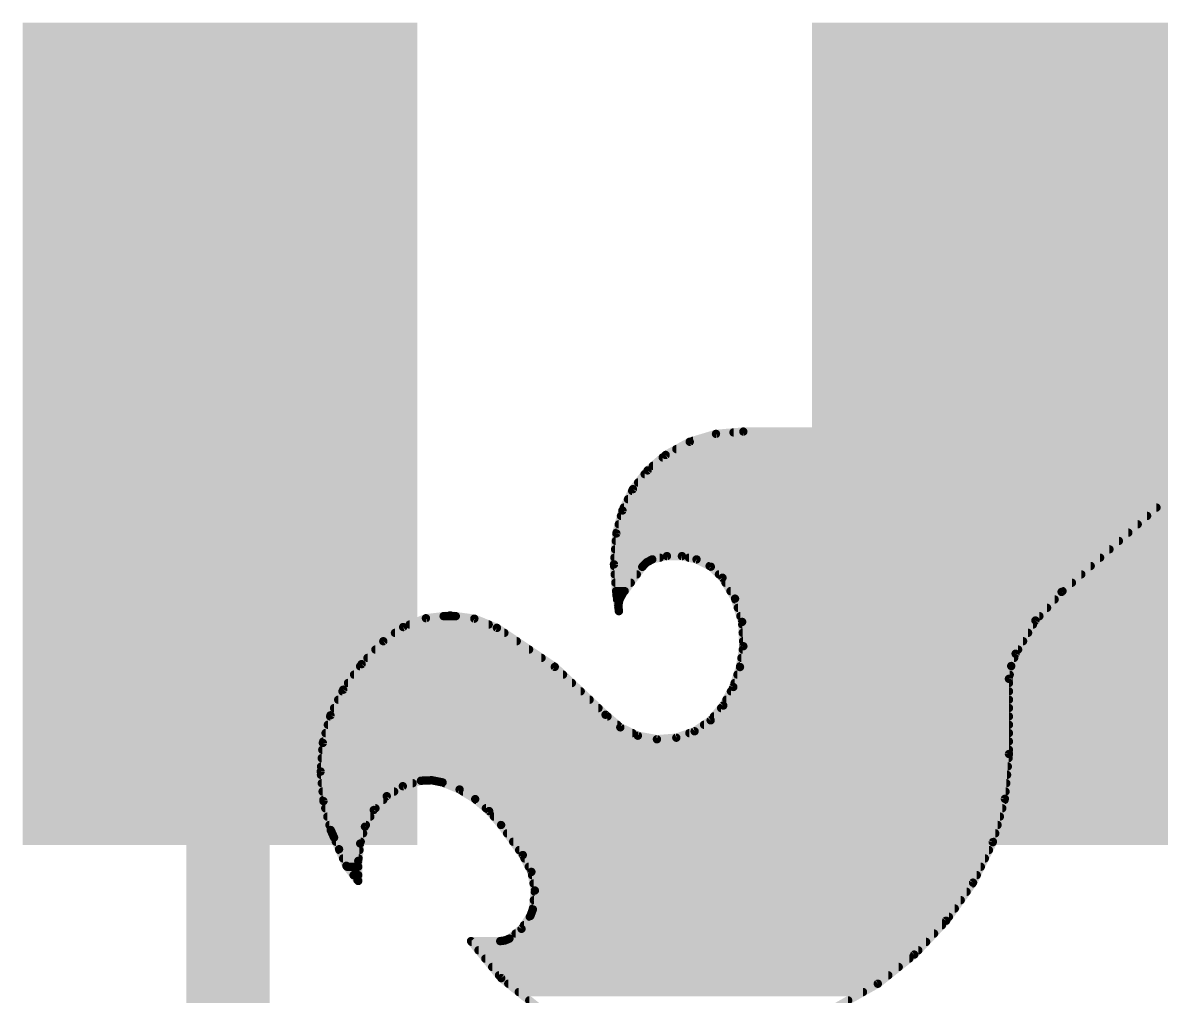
# Model space of a CAD drawing. Extents: x -3.8 to 20.4, y -21.6 to 37.
# Drawn here: x 0.9 to 4.362, y 20.79 to 23.75 of the extents above; entities that cross this region are included whole.
import ezdxf

# ---------------------------------------------------------------- set-up
doc = ezdxf.new("R2010")
doc.units = 0
doc.layers.add('1', color=12, linetype='CONTINUOUS')
doc.layers.add('22', color=40, linetype='CONTINUOUS')

# ---------------------------------------------------------------- blocks, each defined once
blk = doc.blocks.new('RECT')
blk.add_solid([(-0.5, -0.5), (0.5, -0.5), (-0.5, 0.5), (0.5, 0.5)])

msp = doc.modelspace()

# ---------------------------------------------------------------- linework, layer by layer
at = {"layer": '1', "const_width": 0.254}
for points in [[(1.524, 22.476), (1.5, 22.5)], [(4.321, 22.479), (4.3, 22.5)], [(1.524, 20.066), (1.524, 22.476)], [(6.096, 22.479), (4.321, 22.479)]]:
    msp.add_lwpolyline(points, dxfattribs=at)
at = {"layer": '1', "const_width": 0.127}
for points in [[(1.5449, 22.5449, 1), (1.4551, 22.4551)], [(4.3449, 22.5449, 1), (4.2551, 22.4551)], [(1.5875, 22.476, 1), (1.4605, 22.476)], [(1.4791, 22.4311, 1), (1.5689, 22.5209)], [(4.321, 22.5425, 1), (4.321, 22.4155)], [(4.2761, 22.4341, 1), (4.3659, 22.5239)]]:
    msp.add_lwpolyline(points, format="xyb", dxfattribs=at)
at = {"layer": '22', "const_width": 0.0254}
for points in [[(2.9282, 22.4759), (3.0081, 22.4999)], [(3.0081, 22.4999), (3.0912, 22.5069)], [(3.0613, 22.5044), (4.6048, 22.5044)], [(3.0912, 22.5069), (4.6076, 22.5069)], [(4.6076, 22.5069), (4.0589, 22.0193)], [(2.855, 22.4358), (2.9282, 22.4759)], [(2.9385, 22.479), (4.5762, 22.479)], [(2.8, 22.3888), (2.855, 22.4358)], [(2.8461, 22.4282), (4.519, 22.4282)], [(2.8875, 22.4536), (4.5476, 22.4536)], [(2.7556, 22.3318), (2.8, 22.3888)], [(2.8164, 22.4028), (4.4905, 22.4028)], [(2.7713, 22.352), (4.4333, 22.352)], [(2.7911, 22.3774), (4.4619, 22.3774)], [(2.7235, 22.267), (2.7556, 22.3318)], [(2.753, 22.3266), (4.4047, 22.3266)], [(2.7404, 22.3012), (4.3761, 22.3012)], [(2.7051, 22.1971), (2.7235, 22.267)], [(2.7191, 22.2504), (4.319, 22.2504)], [(2.7279, 22.2758), (4.3475, 22.2758)], [(2.7124, 22.225), (4.2904, 22.225)], [(2.6978, 22.1031), (2.7051, 22.1971)], [(2.7058, 22.1996), (4.2618, 22.1996)], [(2.7013, 22.1488), (4.2046, 22.1488)], [(2.7033, 22.1742), (4.2332, 22.1742)], [(2.6993, 22.1234), (2.8372, 22.1234)], [(2.7972, 22.1093), (2.7838, 22.0955)], [(2.8143, 22.1183), (2.7972, 22.1093)], [(2.8588, 22.1282), (2.8143, 22.1183)], [(2.9044, 22.1282), (2.8588, 22.1282)], [(2.9489, 22.1183), (2.9044, 22.1282)], [(2.926, 22.1234), (4.176, 22.1234)], [(2.9924, 22.0961), (2.9489, 22.1183)], [(2.7051, 22.0091), (2.6978, 22.1031)], [(2.6982, 22.098), (2.7862, 22.098)], [(2.7838, 22.0955), (2.7229, 22.0116)], [(2.9886, 22.098), (4.1475, 22.098)], [(3.0277, 22.0624), (2.9924, 22.0961)], [(2.7001, 22.0726), (2.7672, 22.0726)], [(2.7021, 22.0472), (2.7487, 22.0472)], [(3.017, 22.0726), (4.1189, 22.0726)], [(3.0659, 21.999), (3.0277, 22.0624)], [(3.0369, 22.0472), (4.0903, 22.0472)], [(2.7041, 22.0218), (2.7303, 22.0218)], [(2.7127, 21.9608), (2.7051, 22.0091)], [(2.7229, 22.0116), (2.7145, 21.9959)], [(3.0522, 22.0218), (4.0617, 22.0218)], [(4.0589, 22.0193), (3.9794, 21.9325)], [(2.7071, 21.9964), (2.7147, 21.9964)], [(2.7145, 21.9959), (2.711, 21.9785)], [(2.711, 21.9785), (2.7127, 21.9608)], [(2.7111, 21.971), (2.7117, 21.971)], [(3.0875, 21.9282), (3.0659, 21.999)], [(3.0667, 21.9964), (4.0379, 21.9964)], [(3.0745, 21.971), (4.0147, 21.971)], [(2.0568, 21.9125), (2.126, 21.9393)], [(2.126, 21.9393), (2.1997, 21.9479)], [(2.1798, 21.9456), (2.2168, 21.9456)], [(2.1997, 21.9479), (2.2732, 21.938)], [(2.2732, 21.938), (2.3419, 21.91)], [(3.0822, 21.9456), (3.9914, 21.9456)], [(1.9964, 21.8694), (2.0568, 21.9125)], [(2.0766, 21.9202), (2.3168, 21.9202)], [(2.3419, 21.91), (2.5177, 21.7914)], [(3.0912, 21.8542), (3.0875, 21.9282)], [(3.0879, 21.9202), (3.9721, 21.9202)], [(3.9794, 21.9325), (3.9192, 21.8313)], [(1.9305, 21.7998), (1.9964, 21.8694)], [(1.9964, 21.8694), (2.4021, 21.8694)], [(2.0319, 21.8948), (2.3644, 21.8948)], [(3.0892, 21.8948), (3.957, 21.8948)], [(3.0904, 21.8694), (3.9419, 21.8694)], [(1.9724, 21.844), (2.4397, 21.844)], [(3.0811, 21.7909), (3.0912, 21.8542)], [(3.0896, 21.844), (3.9268, 21.844)], [(1.8745, 21.7221), (1.9305, 21.7998)], [(1.9483, 21.8186), (2.4774, 21.8186)], [(3.0855, 21.8186), (3.9146, 21.8186)], [(3.9192, 21.8313), (3.9057, 21.7941)], [(1.9075, 21.7678), (2.5428, 21.7678)], [(1.9258, 21.7932), (2.515, 21.7932)], [(2.5177, 21.7914), (2.6721, 21.6459)], [(3.0606, 21.7302), (3.0811, 21.7909)], [(3.0733, 21.7678), (3.9011, 21.7678)], [(3.0815, 21.7932), (3.9056, 21.7932)], [(3.9057, 21.7941), (3.8989, 21.7551)], [(1.8891, 21.7424), (2.5697, 21.7424)], [(3.0302, 21.6738), (3.0606, 21.7302)], [(3.0647, 21.7424), (3.8989, 21.7424)], [(3.8989, 21.7551), (3.8989, 21.5265)], [(1.8357, 21.6441), (1.8745, 21.7221)], [(1.872, 21.717), (2.5967, 21.717)], [(3.0535, 21.717), (3.8989, 21.717)], [(1.8467, 21.6662), (2.6506, 21.6662)], [(1.8593, 21.6916), (2.6236, 21.6916)], [(2.9917, 21.629), (3.0302, 21.6738)], [(3.0237, 21.6662), (3.8989, 21.6662)], [(3.0398, 21.6916), (3.8989, 21.6916)], [(1.8125, 21.5601), (1.8357, 21.6441)], [(1.8348, 21.6408), (2.6781, 21.6408)], [(2.6721, 21.6459), (2.717, 21.6076)], [(2.943, 21.5956), (2.9917, 21.629)], [(3.0019, 21.6408), (3.8989, 21.6408)], [(1.8208, 21.59), (2.7539, 21.59)], [(1.8278, 21.6154), (2.7079, 21.6154)], [(2.717, 21.6076), (2.7704, 21.5821)], [(2.8873, 21.576), (2.943, 21.5956)], [(2.9271, 21.59), (3.8989, 21.59)], [(2.9719, 21.6154), (3.8989, 21.6154)], [(1.8059, 21.4732), (1.8125, 21.5601)], [(1.8138, 21.5646), (3.8989, 21.5646)], [(2.7704, 21.5821), (2.8284, 21.5714)], [(2.8284, 21.5714), (2.8873, 21.576)], [(1.8109, 21.5392), (3.8989, 21.5392)], [(3.8989, 21.5265), (3.8865, 21.3902)], [(1.8071, 21.4884), (3.8954, 21.4884)], [(1.809, 21.5138), (3.8977, 21.5138)], [(1.8145, 21.3832), (1.8059, 21.4732)], [(1.8069, 21.463), (3.8931, 21.463)], [(1.8093, 21.4376), (2.0855, 21.4376)], [(2.0557, 21.4286), (2.0068, 21.3983)], [(2.1107, 21.4452), (2.0557, 21.4286)], [(2.1441, 21.4466), (2.1107, 21.4452)], [(2.1768, 21.4401), (2.1441, 21.4466)], [(2.2283, 21.4186), (2.1768, 21.4401)], [(2.1828, 21.4376), (3.8908, 21.4376)], [(2.2758, 21.3893), (2.2283, 21.4186)], [(1.8117, 21.4122), (2.0293, 21.4122)], [(1.8141, 21.3868), (1.9961, 21.3868)], [(1.8364, 21.2954), (1.8145, 21.3832)], [(2.0068, 21.3983), (1.9676, 21.3563)], [(2.2387, 21.4122), (3.8885, 21.4122)], [(2.3182, 21.353), (2.2758, 21.3893)], [(2.2787, 21.3868), (3.8856, 21.3868)], [(3.8865, 21.3902), (3.8497, 21.2583)], [(1.8199, 21.3614), (1.9724, 21.3614)], [(1.9676, 21.3563), (1.9406, 21.3055)], [(2.3084, 21.3614), (3.8785, 21.3614)], [(2.3546, 21.3106), (2.3182, 21.353)], [(1.8262, 21.336), (1.9568, 21.336)], [(2.3328, 21.336), (3.8714, 21.336)], [(1.8326, 21.3106), (1.9433, 21.3106)], [(1.8466, 21.2725), (1.8364, 21.2954)], [(1.8409, 21.2852), (1.9349, 21.2852)], [(1.9406, 21.3055), (1.9261, 21.2543)], [(2.4206, 21.2192), (2.3546, 21.3106)], [(2.3546, 21.3106), (3.8643, 21.3106)], [(2.3729, 21.2852), (3.8572, 21.2852)], [(1.8618, 21.2369), (1.8466, 21.2725)], [(1.852, 21.2598), (1.9277, 21.2598)], [(1.9261, 21.2543), (1.9202, 21.2014)], [(2.3913, 21.2598), (3.8501, 21.2598)], [(3.8497, 21.2583), (3.7897, 21.1353)], [(1.8839, 21.1865), (1.8618, 21.2369)], [(1.8629, 21.2344), (1.9239, 21.2344)], [(2.4096, 21.2344), (3.838, 21.2344)], [(2.4468, 21.1679), (2.4206, 21.2192)], [(1.874, 21.209), (1.9211, 21.209)], [(1.9177, 21.143), (1.8839, 21.1865)], [(1.8861, 21.1836), (1.9202, 21.1836)], [(1.9202, 21.2014), (1.9202, 21.1404)], [(2.4258, 21.209), (3.8256, 21.209)], [(2.4388, 21.1836), (3.8133, 21.1836)], [(1.9059, 21.1582), (1.9202, 21.1582)], [(1.9202, 21.1405), (1.9177, 21.143)], [(1.9202, 21.1404), (1.9202, 21.1405)], [(2.4572, 21.1113), (2.4468, 21.1679)], [(2.4486, 21.1582), (3.8009, 21.1582)], [(2.4511, 21.0541), (2.4572, 21.1113)], [(2.4533, 21.1328), (3.7879, 21.1328)], [(2.4568, 21.1074), (3.77, 21.1074)], [(3.7897, 21.1353), (3.708, 21.0196)], [(2.4541, 21.082), (3.7521, 21.082)], [(2.4435, 21.0337), (2.4511, 21.0541)], [(2.4514, 21.0566), (3.7341, 21.0566)], [(2.4167, 20.9949), (2.4435, 21.0337)], [(2.4242, 21.0058), (3.695, 21.0058)], [(2.4418, 21.0312), (3.7162, 21.0312)], [(3.708, 21.0196), (3.6108, 20.9164)], [(2.38, 20.9652), (2.4167, 20.9949)], [(2.3988, 20.9804), (3.6711, 20.9804)], [(2.3552, 20.8449), (2.2631, 20.9575)], [(2.2631, 20.9575), (2.352, 20.9575)], [(2.2651, 20.955), (3.6471, 20.955)], [(2.352, 20.9575), (2.3665, 20.9595)], [(2.3665, 20.9595), (2.38, 20.9652)], [(2.2859, 20.9296), (3.6232, 20.9296)], [(2.3067, 20.9042), (3.5955, 20.9042)], [(3.6108, 20.9164), (3.5001, 20.828)], [(2.3275, 20.8788), (3.5637, 20.8788)], [(2.3483, 20.8534), (3.5319, 20.8534)], [(2.4689, 20.7543), (2.3552, 20.8449)], [(2.3764, 20.828), (3.5001, 20.828)], [(2.4083, 20.8026), (3.455, 20.8026)], [(3.5001, 20.828), (3.332, 20.7333)]]:
    msp.add_lwpolyline(points, dxfattribs=at)
at = {"layer": '22', "const_width": 0.0127}
for points in [[(3.0075, 22.5063, 1), (3.0086, 22.4936)], [(3.0099, 22.4939, 1), (3.0062, 22.506)], [(3.0613, 22.5108, 1), (3.0613, 22.498)], [(3.0912, 22.5133, 1), (3.0912, 22.5006)], [(3.0917, 22.5006, 1), (3.0907, 22.5132)], [(2.9263, 22.482, 1), (2.93, 22.4698)], [(2.9312, 22.4703, 1), (2.9251, 22.4815)], [(2.9385, 22.4854, 1), (2.9385, 22.4727)], [(2.8461, 22.4346, 1), (2.8461, 22.4218)], [(2.8519, 22.4414, 1), (2.8581, 22.4302)], [(2.8591, 22.431, 1), (2.8509, 22.4406)], [(2.8875, 22.46, 1), (2.8875, 22.4473)], [(2.7959, 22.3937, 1), (2.8041, 22.384)], [(2.805, 22.3849, 1), (2.795, 22.3927)], [(2.8164, 22.4092, 1), (2.8164, 22.3965)], [(2.7713, 22.3584, 1), (2.7713, 22.3456)], [(2.7911, 22.3838, 1), (2.7911, 22.3711)], [(2.753, 22.333, 1), (2.753, 22.3203)], [(2.7506, 22.3357, 1), (2.7606, 22.3279)], [(2.7613, 22.329, 1), (2.7499, 22.3346)], [(2.7404, 22.3076, 1), (2.7404, 22.2949)], [(2.7191, 22.2568, 1), (2.7191, 22.2441)], [(2.7178, 22.2698, 1), (2.7292, 22.2642)], [(2.7297, 22.2654, 1), (2.7174, 22.2686)], [(2.7279, 22.2822, 1), (2.7279, 22.2694)], [(4.319, 22.2441, 1), (4.319, 22.2568)], [(4.3475, 22.2694, 1), (4.3475, 22.2822)], [(2.7124, 22.2314, 1), (2.7124, 22.2187)], [(4.2904, 22.2187, 1), (4.2904, 22.2314)], [(2.699, 22.1987, 1), (2.7112, 22.1955)], [(2.7114, 22.1966, 1), (2.6988, 22.1976)], [(2.7058, 22.206, 1), (2.7058, 22.1932)], [(4.2618, 22.1932, 1), (4.2618, 22.206)], [(2.7013, 22.1552, 1), (2.7013, 22.1425)], [(2.7033, 22.1806, 1), (2.7033, 22.1679)], [(4.2046, 22.1425, 1), (4.2046, 22.1552)], [(4.2332, 22.1679, 1), (4.2332, 22.1806)], [(2.6993, 22.1298, 1), (2.6993, 22.117)], [(2.8018, 22.1049, 1), (2.7927, 22.1137)], [(2.8129, 22.1245, 1), (2.8157, 22.1121)], [(2.8173, 22.1127, 1), (2.8113, 22.1239)], [(2.8372, 22.117, 1), (2.8372, 22.1298)], [(2.8588, 22.1346, 1), (2.8588, 22.1219)], [(2.8602, 22.122, 1), (2.8574, 22.1344)], [(2.9058, 22.1344, 1), (2.903, 22.122)], [(2.9044, 22.1219, 1), (2.9044, 22.1346)], [(2.926, 22.1298, 1), (2.926, 22.117)], [(2.9518, 22.124, 1), (2.946, 22.1126)], [(2.9475, 22.1121, 1), (2.9503, 22.1245)], [(4.176, 22.117, 1), (4.176, 22.1298)], [(2.7041, 22.1036, 1), (2.6914, 22.1026)], [(2.6914, 22.1036, 1), (2.7041, 22.1026)], [(2.6982, 22.1044, 1), (2.6982, 22.0917)], [(2.7793, 22.0999, 1), (2.7883, 22.0911)], [(2.7889, 22.0918, 1), (2.7787, 22.0992)], [(2.7862, 22.0917, 1), (2.7862, 22.1044)], [(2.7943, 22.1149, 1), (2.8002, 22.1037)], [(2.9886, 22.1044, 1), (2.9886, 22.0917)], [(2.9967, 22.1007, 1), (2.988, 22.0915)], [(2.9895, 22.0904, 1), (2.9952, 22.1017)], [(4.1475, 22.0917, 1), (4.1475, 22.1044)], [(2.7001, 22.079, 1), (2.7001, 22.0663)], [(2.7021, 22.0536, 1), (2.7021, 22.0408)], [(2.7487, 22.0408, 1), (2.7487, 22.0536)], [(2.7672, 22.0663, 1), (2.7672, 22.079)], [(3.017, 22.079, 1), (3.017, 22.0663)], [(3.0331, 22.0657, 1), (3.0223, 22.0591)], [(3.0233, 22.0578, 1), (3.0321, 22.067)], [(3.0369, 22.0536, 1), (3.0369, 22.0408)], [(4.0903, 22.0408, 1), (4.0903, 22.0536)], [(4.1189, 22.0663, 1), (4.1189, 22.079)], [(2.7041, 22.0282, 1), (2.7041, 22.0155)], [(2.7114, 22.0101, 1), (2.6988, 22.0081)], [(2.7178, 22.0153, 1), (2.728, 22.0079)], [(2.7285, 22.0086, 1), (2.7173, 22.0146)], [(2.7303, 22.0155, 1), (2.7303, 22.0282)], [(3.0522, 22.0282, 1), (3.0522, 22.0155)], [(4.0547, 22.024, 1), (4.0631, 22.0146)], [(4.0636, 22.015, 1), (4.0542, 22.0236)], [(4.0617, 22.0155, 1), (4.0617, 22.0282)], [(2.6988, 22.0086, 1), (2.7114, 22.0096)], [(2.7071, 22.0028, 1), (2.7071, 21.9901)], [(2.7173, 21.9791, 1), (2.7047, 21.9779)], [(2.7048, 21.9798, 1), (2.7172, 21.9772)], [(2.7111, 21.9774, 1), (2.7111, 21.9646)], [(2.7089, 21.9989, 1), (2.7201, 21.9929)], [(2.7207, 21.9947, 1), (2.7083, 21.9972)], [(2.7117, 21.9646, 1), (2.7117, 21.9774)], [(2.7147, 21.9901, 1), (2.7147, 22.0028)], [(3.072, 22.0008, 1), (3.0598, 21.9971)], [(3.0667, 22.0028, 1), (3.0667, 21.9901)], [(3.0605, 21.9957, 1), (3.0714, 22.0023)], [(3.0745, 21.9774, 1), (3.0745, 21.9646)], [(4.0147, 21.9646, 1), (4.0147, 21.9774)], [(4.0379, 21.9901, 1), (4.0379, 22.0028)], [(2.1252, 21.9456, 1), (2.1267, 21.933)], [(2.1283, 21.9333, 1), (2.1237, 21.9452)], [(2.1798, 21.952, 1), (2.1798, 21.9393)], [(2.2005, 21.9542, 1), (2.1988, 21.9416)], [(2.2004, 21.9416, 1), (2.1989, 21.9542)], [(2.2168, 21.9393, 1), (2.2168, 21.952)], [(2.2756, 21.9438, 1), (2.2708, 21.9321)], [(2.2723, 21.9317, 1), (2.274, 21.9443)], [(2.7064, 21.9598, 1), (2.719, 21.9618)], [(2.7064, 21.9602, 1), (2.719, 21.9614)], [(3.0822, 21.952, 1), (3.0822, 21.9393)], [(3.9914, 21.9393, 1), (3.9914, 21.952)], [(2.0545, 21.9185, 1), (2.0591, 21.9066)], [(2.0605, 21.9074, 1), (2.0531, 21.9177)], [(2.0766, 21.9266, 1), (2.0766, 21.9139)], [(2.3168, 21.9139, 1), (2.3168, 21.9266)], [(2.3455, 21.9153, 1), (2.3383, 21.9047)], [(2.3395, 21.9041, 1), (2.3443, 21.9159)], [(3.0939, 21.9285, 1), (3.0812, 21.9278)], [(3.0815, 21.9263, 1), (3.0936, 21.93)], [(3.0879, 21.9266, 1), (3.0879, 21.9139)], [(3.9721, 21.9139, 1), (3.9721, 21.9266)], [(3.9747, 21.9368, 1), (3.9841, 21.9282)], [(3.9848, 21.9292, 1), (3.9739, 21.9357)], [(1.9964, 21.8758, 1), (1.9964, 21.8631)], [(1.9927, 21.8746, 1), (2.0001, 21.8642)], [(2.001, 21.865, 1), (1.9918, 21.8738)], [(2.0319, 21.9012, 1), (2.0319, 21.8884)], [(2.3644, 21.8884, 1), (2.3644, 21.9012)], [(2.4021, 21.8631, 1), (2.4021, 21.8758)], [(3.0892, 21.9012, 1), (3.0892, 21.8884)], [(3.0904, 21.8758, 1), (3.0904, 21.8631)], [(3.9419, 21.8631, 1), (3.9419, 21.8758)], [(3.957, 21.8884, 1), (3.957, 21.9012)], [(1.9724, 21.8504, 1), (1.9724, 21.8377)], [(2.4397, 21.8377, 1), (2.4397, 21.8504)], [(3.0896, 21.8504, 1), (3.0896, 21.8377)], [(3.0975, 21.8532, 1), (3.0849, 21.8552)], [(3.0849, 21.8539, 1), (3.0975, 21.8545)], [(3.9268, 21.8377, 1), (3.9268, 21.8504)], [(1.9259, 21.8042, 1), (1.9352, 21.7954)], [(1.9357, 21.7961, 1), (1.9254, 21.8035)], [(1.9483, 21.825, 1), (1.9483, 21.8122)], [(2.4774, 21.8122, 1), (2.4774, 21.825)], [(3.0855, 21.825, 1), (3.0855, 21.8122)], [(3.9137, 21.8345, 1), (3.9247, 21.8281)], [(3.9252, 21.8291, 1), (3.9132, 21.8335)], [(3.9146, 21.8122, 1), (3.9146, 21.825)], [(1.9075, 21.7742, 1), (1.9075, 21.7614)], [(1.9258, 21.7996, 1), (1.9258, 21.7869)], [(2.5221, 21.796, 1), (2.5134, 21.7868)], [(2.5142, 21.7861, 1), (2.5213, 21.7966)], [(2.515, 21.7869, 1), (2.515, 21.7996)], [(2.5428, 21.7614, 1), (2.5428, 21.7742)], [(3.0733, 21.7742, 1), (3.0733, 21.7614)], [(3.0749, 21.7919, 1), (3.0874, 21.7899)], [(3.0815, 21.7996, 1), (3.0815, 21.7869)], [(3.0871, 21.7889, 1), (3.0751, 21.7929)], [(3.8998, 21.7962, 1), (3.9117, 21.7919)], [(3.912, 21.793, 1), (3.8995, 21.7952)], [(3.9011, 21.7614, 1), (3.9011, 21.7742)], [(3.9056, 21.7869, 1), (3.9056, 21.7996)], [(1.8891, 21.7488, 1), (1.8891, 21.736)], [(2.5697, 21.736, 1), (2.5697, 21.7488)], [(3.0662, 21.7272, 1), (3.055, 21.7332)], [(3.0647, 21.7488, 1), (3.0647, 21.736)], [(3.9053, 21.7551, 1), (3.8926, 21.7551)], [(3.8926, 21.7562, 1), (3.9052, 21.754)], [(3.8989, 21.736, 1), (3.8989, 21.7488)], [(1.872, 21.7234, 1), (1.872, 21.7107)], [(1.8693, 21.7258, 1), (1.8797, 21.7184)], [(1.8802, 21.7193, 1), (1.8688, 21.7249)], [(2.5967, 21.7107, 1), (2.5967, 21.7234)], [(3.0535, 21.7234, 1), (3.0535, 21.7107)], [(3.0546, 21.7322, 1), (3.0666, 21.7282)], [(3.8989, 21.7107, 1), (3.8989, 21.7234)], [(1.8467, 21.6726, 1), (1.8467, 21.6598)], [(1.8593, 21.698, 1), (1.8593, 21.6852)], [(2.6236, 21.6852, 1), (2.6236, 21.698)], [(2.6506, 21.6598, 1), (2.6506, 21.6726)], [(3.0237, 21.6726, 1), (3.0237, 21.6598)], [(3.0246, 21.6768, 1), (3.0358, 21.6708)], [(3.035, 21.6697, 1), (3.0254, 21.6779)], [(3.0398, 21.698, 1), (3.0398, 21.6852)], [(3.8989, 21.6852, 1), (3.8989, 21.698)], [(3.8989, 21.6598, 1), (3.8989, 21.6726)], [(1.8348, 21.6472, 1), (1.8348, 21.6345)], [(1.83, 21.6469, 1), (1.8414, 21.6413)], [(1.8418, 21.6424, 1), (1.8296, 21.6458)], [(2.6762, 21.6507, 1), (2.668, 21.6411)], [(2.6677, 21.6413, 1), (2.6765, 21.6505)], [(2.6781, 21.6345, 1), (2.6781, 21.6472)], [(2.9869, 21.6331, 1), (2.9966, 21.6248)], [(2.9953, 21.6237, 1), (2.9882, 21.6342)], [(3.0019, 21.6472, 1), (3.0019, 21.6345)], [(3.8989, 21.6345, 1), (3.8989, 21.6472)], [(1.8208, 21.5964, 1), (1.8208, 21.5836)], [(1.8278, 21.6218, 1), (1.8278, 21.609)], [(2.7079, 21.609, 1), (2.7079, 21.6218)], [(2.7198, 21.6133, 1), (2.7143, 21.6018)], [(2.7129, 21.6027, 1), (2.7212, 21.6124)], [(2.7539, 21.5836, 1), (2.7539, 21.5964)], [(2.9271, 21.5964, 1), (2.9271, 21.5836)], [(2.9394, 21.6008, 1), (2.9466, 21.5904)], [(2.9451, 21.5896, 1), (2.9409, 21.6016)], [(2.9719, 21.6218, 1), (2.9719, 21.609)], [(3.8989, 21.609, 1), (3.8989, 21.6218)], [(3.8989, 21.5836, 1), (3.8989, 21.5964)], [(1.8189, 21.5596, 1), (1.8062, 21.5606)], [(1.8064, 21.5618, 1), (1.8186, 21.5584)], [(1.8138, 21.571, 1), (1.8138, 21.5583)], [(2.7715, 21.5884, 1), (2.7692, 21.5759)], [(2.7676, 21.5764, 1), (2.7731, 21.5879)], [(2.8279, 21.5777, 1), (2.8289, 21.565)], [(2.8273, 21.5651, 1), (2.8296, 21.5776)], [(2.8852, 21.5819, 1), (2.8894, 21.57)], [(2.8878, 21.5696, 1), (2.8868, 21.5823)], [(3.8989, 21.5583, 1), (3.8989, 21.571)], [(1.8109, 21.5456, 1), (1.8109, 21.5328)], [(3.9052, 21.5259, 1), (3.8926, 21.5271)], [(3.8989, 21.5328, 1), (3.8989, 21.5456)], [(1.8071, 21.4948, 1), (1.8071, 21.4821)], [(1.809, 21.5202, 1), (1.809, 21.5074)], [(3.8926, 21.5265, 1), (3.9053, 21.5265)], [(3.8954, 21.4821, 1), (3.8954, 21.4948)], [(3.8977, 21.5074, 1), (3.8977, 21.5202)], [(1.8122, 21.4738, 1), (1.7996, 21.4726)], [(1.7996, 21.4737, 1), (1.8122, 21.4727)], [(1.8069, 21.4694, 1), (1.8069, 21.4566)], [(3.8931, 21.4566, 1), (3.8931, 21.4694)], [(1.8093, 21.444, 1), (1.8093, 21.4312)], [(2.0538, 21.4347, 1), (2.0575, 21.4225)], [(2.059, 21.4232, 1), (2.0523, 21.434)], [(2.0855, 21.4312, 1), (2.0855, 21.444)], [(2.1104, 21.4515, 1), (2.111, 21.4389)], [(2.1125, 21.4391, 1), (2.1089, 21.4513)], [(2.1453, 21.4528, 1), (2.1428, 21.4404)], [(2.1443, 21.4403, 1), (2.1438, 21.453)], [(2.1792, 21.446, 1), (2.1744, 21.4342)], [(2.1756, 21.4339, 1), (2.178, 21.4463)], [(2.1828, 21.444, 1), (2.1828, 21.4312)], [(2.2316, 21.424, 1), (2.225, 21.4132)], [(2.2259, 21.4128, 1), (2.2308, 21.4245)], [(3.8908, 21.4312, 1), (3.8908, 21.444)], [(1.8117, 21.4186, 1), (1.8117, 21.4059)], [(1.8141, 21.3932, 1), (1.8141, 21.3804)], [(1.8206, 21.3847, 1), (1.8083, 21.3816)], [(1.9961, 21.3804, 1), (1.9961, 21.3932)], [(2.0035, 21.4036, 1), (2.0102, 21.3929)], [(2.0115, 21.3939, 1), (2.0022, 21.4026)], [(2.0293, 21.4059, 1), (2.0293, 21.4186)], [(2.2387, 21.4186, 1), (2.2387, 21.4059)], [(2.2799, 21.3941, 1), (2.2717, 21.3845)], [(2.2787, 21.3932, 1), (2.2787, 21.3804)], [(2.2725, 21.3839, 1), (2.2791, 21.3947)], [(3.8802, 21.3908, 1), (3.8928, 21.3896)], [(3.8926, 21.3885, 1), (3.8804, 21.3919)], [(3.8856, 21.3804, 1), (3.8856, 21.3932)], [(3.8885, 21.4059, 1), (3.8885, 21.4186)], [(1.8081, 21.3825, 1), (1.8208, 21.3838)], [(1.8199, 21.3678, 1), (1.8199, 21.355)], [(1.9629, 21.3606, 1), (1.9722, 21.3519)], [(1.9732, 21.3533, 1), (1.962, 21.3592)], [(1.9724, 21.355, 1), (1.9724, 21.3678)], [(2.3084, 21.3678, 1), (2.3084, 21.355)], [(2.323, 21.3571, 1), (2.3134, 21.3488)], [(2.3141, 21.3481, 1), (2.3223, 21.3578)], [(3.8785, 21.355, 1), (3.8785, 21.3678)], [(1.8262, 21.3424, 1), (1.8262, 21.3297)], [(1.9568, 21.3297, 1), (1.9568, 21.3424)], [(2.3328, 21.3424, 1), (2.3328, 21.3297)], [(3.8714, 21.3297, 1), (3.8714, 21.3424)], [(1.8326, 21.317, 1), (1.8326, 21.3042)], [(1.8422, 21.298, 1), (1.8306, 21.2928)], [(1.8302, 21.2939, 1), (1.8426, 21.2969)], [(1.8409, 21.2916, 1), (1.8409, 21.2788)], [(1.935, 21.3085, 1), (1.9462, 21.3025)], [(1.9467, 21.3038, 1), (1.9345, 21.3072)], [(1.9349, 21.2788, 1), (1.9349, 21.2916)], [(1.9433, 21.3042, 1), (1.9433, 21.317)], [(2.3546, 21.317, 1), (2.3546, 21.3042)], [(2.3597, 21.3143, 1), (2.3495, 21.3069)], [(2.3498, 21.3065, 1), (2.3594, 21.3147)], [(2.3729, 21.2916, 1), (2.3729, 21.2788)], [(3.8572, 21.2788, 1), (3.8572, 21.2916)], [(3.8643, 21.3042, 1), (3.8643, 21.317)], [(1.8524, 21.275, 1), (1.8408, 21.27)], [(1.8408, 21.2699, 1), (1.8524, 21.2751)], [(1.852, 21.2662, 1), (1.852, 21.2535)], [(1.9324, 21.2536, 1), (1.9198, 21.255)], [(1.92, 21.256, 1), (1.9322, 21.2526)], [(1.9277, 21.2535, 1), (1.9277, 21.2662)], [(2.3913, 21.2662, 1), (2.3913, 21.2535)], [(3.8436, 21.26, 1), (3.8558, 21.2566)], [(3.8554, 21.2556, 1), (3.844, 21.2611)], [(3.8501, 21.2535, 1), (3.8501, 21.2662)], [(1.8676, 21.2394, 1), (1.856, 21.2344)], [(1.856, 21.2344, 1), (1.8676, 21.2394)], [(1.8629, 21.2408, 1), (1.8629, 21.228)], [(1.9239, 21.228, 1), (1.9239, 21.2408)], [(2.4096, 21.2408, 1), (2.4096, 21.228)], [(2.4263, 21.2221, 1), (2.4149, 21.2163)], [(2.4155, 21.2155, 1), (2.4257, 21.2229)], [(3.838, 21.228, 1), (3.838, 21.2408)], [(1.874, 21.2154, 1), (1.874, 21.2026)], [(1.8889, 21.1904, 1), (1.8789, 21.1826)], [(1.8781, 21.1839, 1), (1.8897, 21.189)], [(1.8861, 21.19, 1), (1.8861, 21.1773)], [(1.9266, 21.2014, 1), (1.9139, 21.2014)], [(1.9139, 21.2021, 1), (1.9265, 21.2007)], [(1.9202, 21.1773, 1), (1.9202, 21.19)], [(1.9211, 21.2026, 1), (1.9211, 21.2154)], [(2.4258, 21.2154, 1), (2.4258, 21.2026)], [(2.4388, 21.19, 1), (2.4388, 21.1773)], [(3.8133, 21.1773, 1), (3.8133, 21.19)], [(3.8256, 21.2026, 1), (3.8256, 21.2154)], [(1.9059, 21.1646, 1), (1.9059, 21.1518)], [(1.9222, 21.1475, 1), (1.9132, 21.1385)], [(1.9127, 21.1391, 1), (1.9227, 21.1469)], [(1.9266, 21.1405, 1), (1.9139, 21.1405)], [(1.9202, 21.1518, 1), (1.9202, 21.1646)], [(2.453, 21.1691, 1), (2.4405, 21.1668)], [(2.4411, 21.165, 1), (2.4524, 21.1708)], [(2.4486, 21.1646, 1), (2.4486, 21.1518)], [(3.8009, 21.1518, 1), (3.8009, 21.1646)], [(1.9139, 21.1404, 1), (1.9266, 21.1404)], [(1.9139, 21.1404, 1), (1.9266, 21.1404)], [(1.9157, 21.136, 1), (1.9247, 21.145)], [(2.4533, 21.1392, 1), (2.4533, 21.1264)], [(2.4568, 21.1138, 1), (2.4568, 21.1011)], [(2.4636, 21.1107, 1), (2.4509, 21.112)], [(2.451, 21.1102, 1), (2.4635, 21.1125)], [(3.77, 21.1011, 1), (3.77, 21.1138)], [(3.784, 21.1381, 1), (3.7954, 21.1325)], [(3.7949, 21.1316, 1), (3.7845, 21.139)], [(3.7879, 21.1264, 1), (3.7879, 21.1392)], [(2.4541, 21.0884, 1), (2.4541, 21.0756)], [(3.7521, 21.0756, 1), (3.7521, 21.0884)], [(2.4448, 21.0548, 1), (2.4574, 21.0534)], [(2.4514, 21.063, 1), (2.4514, 21.0502)], [(2.4571, 21.0519, 1), (2.4451, 21.0563)], [(3.7341, 21.0502, 1), (3.7341, 21.063)], [(2.4242, 21.0122, 1), (2.4242, 20.9994)], [(2.4418, 21.0376, 1), (2.4418, 21.0249)], [(2.4375, 21.0359, 1), (2.4495, 21.0315)], [(2.4487, 21.0301, 1), (2.4383, 21.0373)], [(3.695, 20.9994, 1), (3.695, 21.0122)], [(3.7028, 21.0232, 1), (3.7132, 21.0159)], [(3.7126, 21.0152, 1), (3.7033, 21.0239)], [(3.7162, 21.0249, 1), (3.7162, 21.0376)], [(2.3988, 20.9868, 1), (2.3988, 20.974)], [(2.4115, 20.9985, 1), (2.4219, 20.9913)], [(2.4207, 20.9899, 1), (2.4127, 20.9998)], [(3.6711, 20.974, 1), (3.6711, 20.9868)], [(2.2631, 20.9639, 1), (2.2631, 20.9511)], [(2.268, 20.9615, 1), (2.2582, 20.9535)], [(2.2651, 20.9614, 1), (2.2651, 20.9487)], [(2.3511, 20.9638, 1), (2.3529, 20.9512)], [(2.352, 20.9511, 1), (2.352, 20.9639)], [(2.364, 20.9653, 1), (2.369, 20.9536)], [(2.3674, 20.9532, 1), (2.3657, 20.9658)], [(2.376, 20.9701, 1), (2.384, 20.9603)], [(2.3825, 20.9594, 1), (2.3775, 20.971)], [(3.6471, 20.9487, 1), (3.6471, 20.9614)], [(2.2859, 20.936, 1), (2.2859, 20.9232)], [(2.3067, 20.9106, 1), (2.3067, 20.8978)], [(3.5955, 20.8978, 1), (3.5955, 20.9106)], [(3.6062, 20.9208, 1), (3.6154, 20.9121)], [(3.6148, 20.9115, 1), (3.6068, 20.9214)], [(3.6232, 20.9232, 1), (3.6232, 20.936)], [(2.3275, 20.8852, 1), (2.3275, 20.8725)], [(3.5637, 20.8725, 1), (3.5637, 20.8852)], [(2.3483, 20.8598, 1), (2.3483, 20.847)], [(2.3591, 20.8499, 1), (2.3512, 20.84)], [(2.3503, 20.8409, 1), (2.3601, 20.849)], [(3.5319, 20.847, 1), (3.5319, 20.8598)], [(2.3764, 20.8344, 1), (2.3764, 20.8216)], [(2.4083, 20.809, 1), (2.4083, 20.7963)], [(3.455, 20.7963, 1), (3.455, 20.809)], [(3.4961, 20.833, 1), (3.5041, 20.823)], [(3.5032, 20.8225, 1), (3.497, 20.8335)], [(3.5001, 20.8216, 1), (3.5001, 20.8344)], [(2.4402, 20.7836, 1), (2.4402, 20.7708)], [(3.4099, 20.7708, 1), (3.4099, 20.7836)]]:
    msp.add_lwpolyline(points, format="xyb", dxfattribs=at)

# ---------------------------------------------------------------- block references
at = {"layer": '1', "xscale": 1.2, "yscale": 2.5, "rotation": 180}
msp.add_blockref('RECT', (1.5, 22.5), dxfattribs=at)
at = {"layer": '1', "xscale": 2, "yscale": 2.5}
msp.add_blockref('RECT', (4.3, 22.5), dxfattribs=at)

doc.saveas('drawing.dxf')
